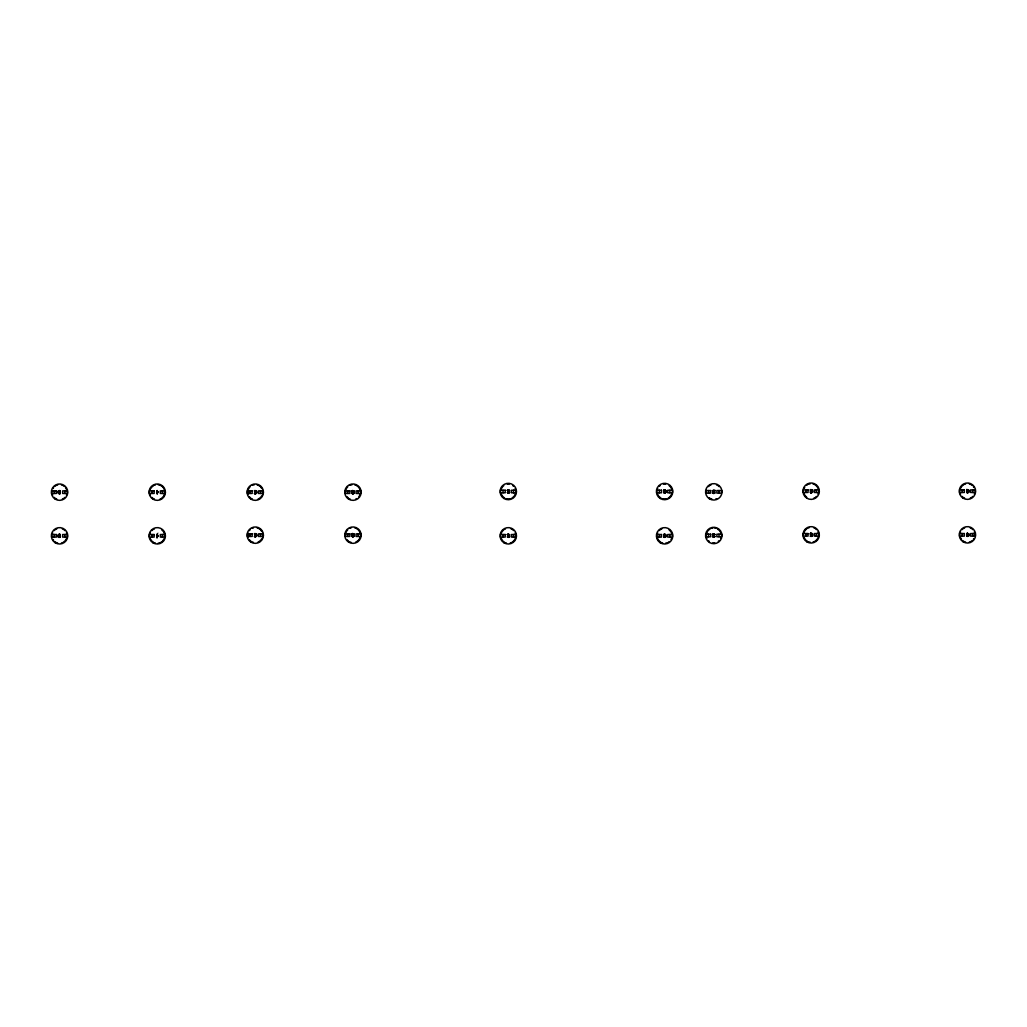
<?xml version="1.0" encoding="UTF-8"?>
<svg xmlns="http://www.w3.org/2000/svg" width="1027" height="1027" viewBox="0 0 1027 1027"><rect width="100%" height="100%" fill="white"/><g stroke="black" fill="none" stroke-linecap="round" stroke-linejoin="round"><path stroke-width="0.75" stroke-dasharray="5 3.75" d="M57.692 492.665L60.49 491.92L57.769 492.909L59.296 494.077L59.797 490.264L57.769 491.432L60.452 492.536L57.692 491.663M57.692 535.311L60.49 536.055C52.685 532.14 64.778 536.043 59.296 537.712C62.583 525.927 54.213 543.784 60.452 535.439L57.692 536.312M156.99 494.077C156.926 482.369 157.259 502.46 157.49 490.264M156.99 537.712C160.353 521.151 155.385 548.79 157.49 533.899M255.017 494.077C252.437 488.505 257.135 489.211 255.518 494.077C251.833 494.372 258.393 490.559 255.518 490.264M255.017 537.07C252.437 531.498 257.135 532.204 255.518 537.07C251.833 537.365 258.393 533.552 255.518 533.244M352.71 494.077C350.13 488.505 354.828 489.211 353.211 494.077C349.527 494.372 356.087 490.559 353.211 490.264M352.71 537.07C350.13 531.498 354.828 532.204 353.211 537.07C349.527 537.365 356.087 533.552 353.211 533.244M506.927 490.149L509.649 492.87L508.031 493.422L508.545 489.609L509.649 490.149L506.927 492.87M506.927 534.451L509.649 537.172L508.031 537.712L508.545 533.899L509.649 534.451L506.927 537.172M663.763 491.034L666.266 492.472L664.353 493.422L664.854 489.609L666.266 490.547L663.763 491.997M663.763 535.324L666.266 536.774L664.353 537.712L664.854 533.899L666.266 534.849L663.763 536.299M713.521 493.756C719.131 484.924 709.156 494.269 714.022 493.756C717.321 493.307 709.914 489.802 714.022 489.93M713.521 537.391L714.022 533.578L713.033 533.706L712.404 534.13L715.126 536.851L712.404 536.851L715.126 534.13L714.022 533.578M810.894 493.101C808.313 487.53 813.012 488.236 811.394 493.101C807.71 493.409 814.27 489.584 811.394 489.288M810.894 536.736C808.313 531.177 813.012 531.883 811.394 536.736C807.71 537.044 814.27 533.231 811.394 532.923M967.203 493.101C964.828 484.051 970.245 492.896 967.203 493.101C965.252 488.993 972.595 489.237 966.548 491.561L969.308 490.688M967.203 536.736C967.126 525.041 967.473 545.132 967.704 532.923M59.052 494.026L59.797 490.264M59.296 537.712L60.054 533.95M156.746 494.026L157.747 490.303M156.746 537.673L157.747 533.95M254.76 494.026L255.762 490.303M254.76 537.018L255.762 533.295M352.454 494.026L353.455 490.303M352.454 537.018L353.455 533.295M508.031 493.422L508.789 489.661M508.031 537.712L508.789 533.95M664.353 493.422L665.098 489.661M664.353 537.712L665.098 533.95M713.277 493.705L714.266 489.982M713.277 537.339L714.266 533.629M810.65 493.05L811.638 489.327M810.65 536.697L811.638 532.974M966.946 493.05L967.704 489.288M966.946 536.697L967.947 532.974M58.809 493.948L60.054 490.303M254.529 493.948L256.005 490.392M254.529 536.928L256.005 533.372M352.222 493.948L353.699 490.392M352.222 536.928L353.699 533.372M509.456 489.995L507.325 493.178L509.02 489.738M509.456 534.284L507.325 537.48L509.02 534.027M665.56 489.853L663.866 493.294L665.342 489.738M665.56 534.143L663.866 537.583L665.342 534.027M713.033 493.628L714.51 490.072M713.033 537.262L714.51 533.706M810.406 492.973L811.882 489.417M810.406 536.607L811.882 533.052M968.191 492.973L969.231 491.933L966.548 490.816L969.308 491.689M968.191 536.607L969.231 535.568L966.548 534.464L969.308 535.337M58.59 493.833L60.516 490.495M58.59 537.48L60.516 534.143M156.759 493.011L157.734 491.33M156.759 536.646L157.734 534.964M254.298 493.833L256.224 490.495M254.298 536.826L256.224 533.488M351.991 493.833L353.917 490.495M351.991 536.826L353.917 533.488M507.325 493.178L509.251 489.853M507.325 537.48L509.251 534.143M712.815 493.512L714.728 490.174M712.815 537.147L714.728 533.822M810.175 492.857L812.1 489.52M810.175 536.505L812.1 533.167M966.484 492.857L968.41 489.52M966.484 536.505C967.216 531.819 971.606 533.783 966.548 535.208L969.308 534.335M58.372 493.692L60.144 491.394M58.372 537.339L60.144 535.041M156.656 492.934L157.837 491.394M156.656 536.582L157.837 535.041M663.429 493.037L665.778 489.995M663.429 537.339L665.778 534.284M712.597 493.371L714.946 490.315M712.597 537.005L714.946 533.963M966.856 491.959L968.628 489.661M966.856 535.606L968.628 533.308M256.442 493.692L254.491 491.574M256.442 536.685L254.491 534.566M812.318 492.716L810.367 490.598M812.318 536.364L810.367 534.245M58.192 493.525L60.234 491.484M58.192 537.172L60.234 535.118M156.553 492.857L157.927 491.484M156.553 536.492L157.927 535.118M253.9 493.525L256.789 490.996L254.491 492.755M253.9 536.518L256.789 533.989L254.491 535.747M351.593 493.525L354.135 490.636M351.593 536.518L354.135 533.629M665.958 490.149L663.917 492.203L666.125 490.341M665.958 534.451L663.917 536.492L666.125 534.631M809.777 492.549L812.318 489.661M809.777 536.197L812.665 533.668L810.367 535.426M966.766 491.882L968.808 489.828M966.766 535.516L968.808 533.475M354.135 493.692L351.593 490.803M354.135 536.685L351.593 533.796M58.026 493.332L60.323 491.574M58.026 536.98L60.323 535.221M156.476 492.755L158.017 491.574M156.476 536.402L158.017 535.221M351.427 493.332L354.482 490.996M351.427 536.325L354.482 533.989M506.76 492.69L509.816 490.341M506.76 536.98L509.816 534.631M712.25 493.011L715.293 490.675M712.25 536.659L715.293 534.31M810.367 491.779L812.498 489.828M966.677 491.779L968.974 490.02M966.677 535.426L968.974 533.668M508.545 489.609L507.12 489.995L509.456 493.037M508.545 533.899L507.12 534.284L509.456 537.339M57.884 493.127L60.388 491.676M57.884 536.774L60.388 535.324M156.399 492.652L158.081 491.676M156.399 536.299L158.081 535.324M254.426 492.652L256.93 491.201M254.426 535.645L256.93 534.194M352.12 492.652L354.623 491.201M352.12 535.645L354.623 534.194M507.441 491.997L509.957 490.547M507.441 536.299L509.957 534.849M712.109 492.806L715.434 490.88M712.109 536.453L715.434 534.528M810.303 491.676L812.806 490.226M810.303 535.324L812.806 533.873M966.612 491.676L969.116 490.226M966.612 535.324L969.116 533.873M664.854 489.609L663.635 489.853L665.56 493.178M664.854 533.899L663.635 534.143L665.56 537.48M158.145 491.792L156.348 492.536L158.184 491.92M257.045 491.432L254.362 492.536L257.122 491.663M158.145 535.439L156.348 536.184L158.184 535.555M354.739 491.432L352.056 492.536L353.891 491.92M257.045 534.425L254.362 535.529L257.122 534.656M354.739 534.425L352.056 535.529L353.891 534.9M510.06 490.778L507.389 491.882L509.225 491.265M510.06 535.067L507.389 536.184L509.225 535.555M666.382 490.778L663.699 491.882L666.459 491.022M666.382 535.067L663.699 536.184L666.459 535.311M812.922 490.457L810.239 491.561L812.999 490.688M812.922 534.091L810.239 535.208L812.999 534.335M59.296 494.077L60.285 493.948L58.809 490.392M58.809 534.027L59.797 533.899M57.64 492.421L60.516 492.036M156.284 492.292L158.209 492.036M254.298 492.292L257.174 491.92M351.991 492.292L353.917 492.036M57.64 536.055L60.516 535.683M156.284 535.94L158.209 535.683M507.325 491.638L509.251 491.394M254.298 535.285L257.174 534.9M663.635 491.638L666.51 491.265M351.991 535.285L353.917 535.028M712.815 491.972L714.728 491.715M810.175 491.317L813.05 490.945M507.325 535.94L509.251 535.683M966.484 491.317L969.36 490.945M663.635 535.94L666.51 535.555M712.815 535.606L714.728 535.362M810.175 534.964L813.05 534.579M966.484 534.964L969.36 534.579M810.175 491.188L813.063 491.188M966.484 491.188L969.372 491.188M507.312 491.509L509.264 491.509M663.635 491.509L666.523 491.509M712.802 491.843L714.741 491.843M57.628 492.164L60.516 492.164M156.271 492.164L158.209 492.164M254.298 492.164L257.186 492.164M351.991 492.164L353.93 492.164M810.175 534.836L813.063 534.836M966.484 534.836L969.372 534.836M254.298 535.157L257.186 535.157M351.991 535.157L353.93 535.157M712.802 535.491L714.741 535.491M57.628 535.812L60.516 535.812M156.271 535.812L158.209 535.812M507.312 535.812L509.264 535.812M663.635 535.812L666.523 535.812M966.484 491.06L969.36 491.445M810.175 491.06L813.05 491.445M712.815 491.715L714.728 491.972M663.635 491.394L666.51 491.766M966.484 534.708L969.36 535.08M507.325 491.394L509.251 491.638M810.175 534.708L813.05 535.08M712.815 535.362L714.728 535.606M351.991 492.036L353.917 492.292M663.635 535.683L666.51 536.055M254.298 492.036L257.174 492.421M507.325 535.683L509.251 535.94M156.284 492.036L158.209 492.292M57.64 491.92L60.516 492.292M351.991 535.028L353.917 535.285M254.298 535.028L257.174 535.414M156.284 535.683L158.209 535.94M57.64 535.555L60.516 535.94M812.999 491.689L810.2 490.945L812.922 491.933M666.459 492.01L663.66 491.265L666.382 492.254M812.999 535.337L810.2 534.579L812.922 535.568M509.225 491.766L507.351 491.265L510.06 492.254M666.459 536.312L663.66 535.555L666.382 536.543M353.891 492.421L352.017 491.92L354.739 492.909M509.225 536.055L507.351 535.555L510.06 536.543M257.122 492.665L254.324 491.92L257.045 492.909M353.891 535.414L352.017 534.9L354.739 535.889M158.184 492.421L156.309 491.92L158.145 492.536M257.122 535.658L254.324 534.9L257.045 535.889M158.184 536.055L156.309 535.555L158.145 536.184M966.612 490.701L969.116 492.151M966.612 534.348L969.116 535.799M810.303 490.701L812.806 492.151M810.303 534.348L812.806 535.799M712.109 490.88L715.434 492.806M712.109 534.528L715.434 536.453M507.441 491.034L509.957 492.472M507.441 535.324L509.957 536.774M352.12 491.676L354.623 493.127M352.12 534.669L354.623 536.12M254.426 491.676L256.93 493.127M254.426 534.669L256.93 536.12M156.399 491.676L158.081 492.652M156.399 535.324L158.081 536.299M57.884 491.201L60.388 492.652M57.884 534.849L60.388 536.299M966.677 490.598L968.974 492.369M966.677 534.245L968.974 536.004M712.25 490.675L715.293 493.011M666.125 492.69L663.827 490.919L665.958 492.87M712.25 534.31L715.293 536.659M666.125 536.98L663.827 535.221L665.958 537.172M506.76 490.341L509.816 492.69M506.76 534.631L509.816 536.98M351.427 490.996L354.482 493.332M351.427 533.989L354.482 536.325M156.476 491.574L158.017 492.755M156.476 535.221L158.017 536.402M58.026 490.996L60.323 492.755M58.026 534.631L60.323 536.402M966.766 490.508L968.808 492.549M966.766 534.143L968.808 536.197M809.777 489.828L812.498 492.549M809.777 533.475L812.498 536.197M253.9 490.803L256.622 493.525M253.9 533.796L256.622 536.518M156.553 491.484L157.927 492.857M156.553 535.118L157.927 536.492M58.192 490.803L60.234 492.857M58.192 534.451L60.234 536.492M966.856 490.418L968.628 492.716M966.856 534.066L968.628 536.364M712.597 490.315L714.946 493.371M712.597 533.963L714.946 537.005M663.429 489.995L665.778 493.037M663.429 534.284L665.778 537.339M156.656 491.394L157.837 492.934M156.656 535.041L157.837 536.582M58.372 490.636L60.144 492.934M58.372 534.284L60.144 536.582M966.484 489.52L968.41 492.857M966.484 533.167L968.41 536.505M810.175 489.52L812.1 492.857M810.175 533.167L812.1 536.505M712.815 490.174L714.728 493.512M712.815 533.822L714.728 537.147M507.325 489.853L509.251 493.178M507.325 534.143L509.251 537.48M351.991 490.495L353.917 493.833M351.991 533.488L353.917 536.826M254.298 490.495L256.224 493.833M254.298 533.488L256.224 536.826M156.759 491.33L157.734 493.011M156.759 534.964L157.734 536.646M58.59 490.495L60.516 493.833M58.59 534.143L60.516 537.48M810.406 489.417L811.882 492.973M810.406 533.052L811.882 536.607M713.033 490.072L714.51 493.628M713.033 533.706L714.51 537.262M663.866 489.738L665.342 493.294M663.866 534.027L665.342 537.583M507.556 489.738L509.02 493.294M507.556 534.027L509.02 537.583M352.222 490.392L353.699 493.948M352.222 533.372L353.699 536.928M254.529 490.392L256.005 493.948M254.529 533.372L256.005 536.928M966.946 489.327L967.947 493.05M966.946 532.974L967.947 536.697M810.65 489.327L811.638 493.05M810.65 532.974L811.638 536.697M713.277 489.982L714.266 493.705M713.277 533.629L714.266 537.339M664.11 489.661L665.098 493.371M664.11 533.95L665.098 537.673M507.787 489.661L508.789 493.371M507.787 533.95L508.789 537.673M352.454 490.303L353.455 494.026M352.454 533.295L353.455 537.018M254.76 490.303L255.762 494.026M254.76 533.295L255.762 537.018M156.746 490.303L157.747 494.026M156.746 533.95L157.747 537.673M59.052 490.303L60.054 494.026M59.052 533.95L60.054 537.673M967.203 489.288L967.704 493.101M967.203 532.923L967.704 536.736M810.894 489.288L811.394 493.101M810.894 532.923L811.394 536.736M713.521 489.93L714.022 493.756M713.521 533.578L714.022 537.391M664.353 489.609L664.854 493.422M664.353 533.899L664.854 537.712M508.031 489.609L508.545 493.422M508.031 533.899L508.545 537.712M352.71 490.264L353.211 494.077M352.71 533.244L353.211 537.07M255.017 490.264L255.518 494.077M255.017 533.244L255.518 537.07M156.99 490.264L157.49 494.077M156.99 533.899L157.49 537.712M59.296 490.264L59.797 494.077M59.296 533.899L59.797 537.712M967.447 489.263L967.447 493.114M967.447 532.91L967.447 536.762M811.137 489.263L811.137 493.114M811.137 532.91L811.137 536.762M713.765 489.918L713.765 493.769M713.765 533.565L713.765 537.403M664.597 489.597L664.597 493.435M664.597 533.886L664.597 537.737M508.288 489.597L508.288 493.435M508.288 533.886L508.288 537.737M352.954 490.238L352.954 494.09M352.954 533.231L352.954 537.082M255.261 490.238L255.261 494.09M255.261 533.231L255.261 537.082M157.247 490.238L157.247 494.09M157.247 533.886L157.247 537.737M59.553 490.238L59.553 494.09M59.553 533.886L59.553 537.737M714.664 491.471L712.879 492.215L714.715 491.586M714.664 535.118L712.879 535.85L714.715 535.234M714.715 492.1L712.828 491.586L714.664 492.215M714.715 535.735L712.828 535.234L714.664 535.85"/><path stroke-width="1.5" d="M972.685 489.905L972.685 492.472M972.685 533.552L972.685 536.12M962.222 489.905L962.222 492.472M962.222 533.552L962.222 536.12M816.375 489.905L816.375 492.472M816.375 533.552L816.375 536.12M805.913 489.905L805.913 492.472M805.913 533.552L805.913 536.12M719.003 490.559L719.003 493.127M719.003 534.207L719.003 536.762M708.54 490.559L708.54 493.127M708.54 534.207L708.54 536.762M669.835 490.238L669.835 492.793M669.835 534.528L669.835 537.095M659.373 490.238L659.373 492.793M659.373 534.528L659.373 537.095M513.513 490.238L513.513 492.793M513.513 534.528L513.513 537.095M503.05 490.238L503.05 492.793M503.05 534.528L503.05 537.095M358.192 490.88L358.192 493.448M358.192 533.873L358.192 536.441M347.729 490.88L347.729 493.448M347.729 533.873L347.729 536.441M260.499 490.88L260.499 493.448M260.499 533.873L260.499 536.441M250.036 490.88L250.036 493.448M250.036 533.873L250.036 536.441M162.471 490.88L162.471 493.448M162.471 534.528L162.471 537.095M152.009 490.88L152.009 493.448M152.009 534.528L152.009 537.095M64.778 490.88L64.778 493.448M64.778 534.528L64.778 537.095M54.315 490.88L54.315 493.448M54.315 534.528L54.315 537.095M973.891 538.546A7.433 7.433 0 0 1 973.352 539.355M971.978 540.728A7.433 7.433 0 0 1 971.17 541.268M970.297 541.704A7.433 7.433 0 0 1 969.372 542.012M965.521 542.012A7.433 7.433 0 0 1 964.61 541.704M963.737 541.268A7.433 7.433 0 0 1 962.928 540.728M961.554 539.355A7.433 7.433 0 0 1 961.015 538.546M960.579 537.673A7.433 7.433 0 0 1 960.271 536.762M960.271 532.91A7.433 7.433 0 0 1 960.579 531.986M962.196 529.573A7.433 7.433 0 0 1 962.928 528.931M963.737 528.391A7.433 7.433 0 0 1 964.61 527.968M970.297 527.968A7.433 7.433 0 0 1 971.17 528.391M971.978 528.931A7.433 7.433 0 0 1 972.71 529.573M974.315 531.986A7.433 7.433 0 0 1 974.636 532.91M360.143 537.082A7.433 7.433 0 0 1 359.822 538.007M359.399 538.88A7.433 7.433 0 0 1 358.859 539.688M358.218 540.42A7.433 7.433 0 0 1 355.804 542.025M351.029 542.333A7.433 7.433 0 0 1 349.244 541.601M348.435 541.062A7.433 7.433 0 0 1 347.062 539.688M345.585 536.133A7.433 7.433 0 0 1 345.585 534.181M346.086 532.307A7.433 7.433 0 0 1 346.523 531.434M347.062 530.625A7.433 7.433 0 0 1 347.704 529.893M350.117 528.289A7.433 7.433 0 0 1 351.029 527.968M354.88 527.968A7.433 7.433 0 0 1 355.804 528.289M356.677 528.712A7.433 7.433 0 0 1 357.486 529.252M358.218 529.893A7.433 7.433 0 0 1 359.399 531.434M359.822 532.307A7.433 7.433 0 0 1 360.336 534.181M66.729 494.09A7.433 7.433 0 0 1 66.421 495.014M64.804 497.427A7.433 7.433 0 0 1 64.072 498.069M63.263 498.608A7.433 7.433 0 0 1 62.39 499.032M56.703 499.032A7.433 7.433 0 0 1 55.83 498.608M55.022 498.069A7.433 7.433 0 0 1 54.29 497.427M52.685 495.014A7.433 7.433 0 0 1 52.364 494.09M53.109 488.454A7.433 7.433 0 0 1 53.648 487.645M55.022 486.272A7.433 7.433 0 0 1 55.83 485.732M56.703 485.296A7.433 7.433 0 0 1 57.628 484.988M61.479 484.988A7.433 7.433 0 0 1 62.39 485.296M63.263 485.732A7.433 7.433 0 0 1 64.072 486.272M65.446 487.645A7.433 7.433 0 0 1 65.985 488.454M66.421 489.327A7.433 7.433 0 0 1 66.729 490.238M716.615 498.711A7.433 7.433 0 0 1 715.691 499.032M711.852 499.032A7.433 7.433 0 0 1 710.928 498.711M710.055 498.288A7.433 7.433 0 0 1 709.246 497.748M708.514 486.58A7.433 7.433 0 0 1 709.246 485.938M710.055 485.399A7.433 7.433 0 0 1 710.928 484.975M716.615 484.975A7.433 7.433 0 0 1 717.488 485.399M718.297 485.938A7.433 7.433 0 0 1 719.028 486.58M262.694 492.164A7.433 7.433 0 0 1 262.45 494.09M261.705 495.887A7.433 7.433 0 0 1 261.166 496.696M260.524 497.427A7.433 7.433 0 0 1 258.111 499.032M252.424 499.032A7.433 7.433 0 0 1 251.551 498.608M250.742 498.069A7.433 7.433 0 0 1 249.368 496.696M248.085 494.09A7.433 7.433 0 0 1 248.085 490.238M248.393 489.327A7.433 7.433 0 0 1 248.829 488.454M249.368 487.645A7.433 7.433 0 0 1 250.01 486.914M252.424 485.296A7.433 7.433 0 0 1 254.298 484.795M257.186 484.988A7.433 7.433 0 0 1 258.111 485.296M258.984 485.732A7.433 7.433 0 0 1 259.792 486.272M260.524 486.914A7.433 7.433 0 0 1 261.705 488.454M262.45 490.238A7.433 7.433 0 0 1 262.642 491.201M720.954 537.403A7.433 7.433 0 0 1 720.646 538.328M719.028 540.741A7.433 7.433 0 0 1 718.297 541.383M714.741 542.859A7.433 7.433 0 0 1 712.802 542.859M709.246 541.383A7.433 7.433 0 0 1 708.514 540.741M706.897 538.328A7.433 7.433 0 0 1 706.589 537.403M706.589 533.565A7.433 7.433 0 0 1 706.897 532.641M707.333 531.768A7.433 7.433 0 0 1 707.873 530.959M708.514 530.227A7.433 7.433 0 0 1 710.055 529.046M711.852 528.302A7.433 7.433 0 0 1 712.802 528.109M714.741 528.109A7.433 7.433 0 0 1 715.691 528.302M717.488 529.046A7.433 7.433 0 0 1 719.028 530.227M719.67 530.959A7.433 7.433 0 0 1 720.209 531.768M720.646 532.641A7.433 7.433 0 0 1 720.954 533.565M164.115 538.649A7.433 7.433 0 0 1 162.497 541.062M161.765 541.704A7.433 7.433 0 0 1 160.957 542.243M160.084 542.68A7.433 7.433 0 0 1 158.209 543.18M155.321 542.988A7.433 7.433 0 0 1 154.397 542.68M153.524 542.243A7.433 7.433 0 0 1 151.983 541.062M151.341 540.33A7.433 7.433 0 0 1 150.802 539.522M150.378 538.649A7.433 7.433 0 0 1 150.058 537.737M150.058 533.886A7.433 7.433 0 0 1 150.378 532.962M151.983 530.548A7.433 7.433 0 0 1 152.715 529.906M153.524 529.367A7.433 7.433 0 0 1 154.397 528.944M161.765 529.906A7.433 7.433 0 0 1 163.139 531.28M163.678 532.089A7.433 7.433 0 0 1 164.423 533.886M515.464 493.435A7.433 7.433 0 0 1 515.156 494.359M514.732 495.232A7.433 7.433 0 0 1 514.18 496.041M513.551 496.773A7.433 7.433 0 0 1 512.011 497.954M510.214 498.698A7.433 7.433 0 0 1 509.264 498.891M508.288 498.955A7.433 7.433 0 0 1 506.362 498.698M504.565 497.954A7.433 7.433 0 0 1 501.42 494.359M501.099 489.597A7.433 7.433 0 0 1 501.844 487.799M502.383 486.991A7.433 7.433 0 0 1 503.756 485.617M507.312 484.141A7.433 7.433 0 0 1 509.264 484.141M512.82 485.617A7.433 7.433 0 0 1 513.551 486.259M515.156 488.672A7.433 7.433 0 0 1 515.464 489.597M974.636 493.114A7.433 7.433 0 0 1 974.315 494.038M972.71 496.452A7.433 7.433 0 0 1 971.978 497.094M971.17 497.633A7.433 7.433 0 0 1 970.297 498.056M964.61 498.056A7.433 7.433 0 0 1 963.737 497.633M962.928 497.094A7.433 7.433 0 0 1 962.196 496.452M960.579 494.038A7.433 7.433 0 0 1 960.271 493.114M960.271 489.263A7.433 7.433 0 0 1 960.579 488.351M961.015 487.478A7.433 7.433 0 0 1 961.554 486.67M962.196 485.938A7.433 7.433 0 0 1 963.737 484.757M964.61 484.32A7.433 7.433 0 0 1 965.521 484.012M969.372 484.012A7.433 7.433 0 0 1 970.297 484.32M971.17 484.757A7.433 7.433 0 0 1 971.978 485.296M973.352 486.67A7.433 7.433 0 0 1 973.891 487.478M671.465 494.359A7.433 7.433 0 0 1 669.861 496.773M669.129 497.415A7.433 7.433 0 0 1 668.32 497.954M666.523 498.698A7.433 7.433 0 0 1 664.597 498.955M663.635 498.891A7.433 7.433 0 0 1 662.672 498.698M660.887 497.954A7.433 7.433 0 0 1 659.347 496.773M658.705 496.041A7.433 7.433 0 0 1 658.166 495.232M657.729 494.359A7.433 7.433 0 0 1 657.421 493.435M657.421 489.597A7.433 7.433 0 0 1 657.729 488.672M659.347 486.259A7.433 7.433 0 0 1 660.079 485.617M663.635 484.141A7.433 7.433 0 0 1 665.573 484.141M669.129 485.617A7.433 7.433 0 0 1 670.503 486.991M671.042 487.799A7.433 7.433 0 0 1 671.786 489.597M818.519 492.164A7.433 7.433 0 0 1 818.005 494.038M816.401 496.452A7.433 7.433 0 0 1 815.669 497.094M814.86 497.633A7.433 7.433 0 0 1 813.987 498.056M806.619 497.094A7.433 7.433 0 0 1 805.245 495.72M804.706 494.911A7.433 7.433 0 0 1 803.961 493.114M804.269 488.351A7.433 7.433 0 0 1 804.706 487.478M806.619 485.296A7.433 7.433 0 0 1 807.427 484.757M808.3 484.32A7.433 7.433 0 0 1 810.175 483.82M813.063 484.012A7.433 7.433 0 0 1 813.987 484.32M814.86 484.757A7.433 7.433 0 0 1 816.401 485.938M817.043 486.67A7.433 7.433 0 0 1 817.582 487.478M818.005 488.351A7.433 7.433 0 0 1 818.326 489.263M818.326 536.762A7.433 7.433 0 0 1 818.005 537.673M817.582 538.546A7.433 7.433 0 0 1 814.86 541.268M813.987 541.704A7.433 7.433 0 0 1 813.063 542.012M810.175 542.205A7.433 7.433 0 0 1 808.3 541.704M807.427 541.268A7.433 7.433 0 0 1 806.619 540.728M805.887 540.086A7.433 7.433 0 0 1 805.245 539.355M804.706 538.546A7.433 7.433 0 0 1 804.269 537.673M803.961 532.91A7.433 7.433 0 0 1 804.706 531.113M805.245 530.304A7.433 7.433 0 0 1 806.619 528.931M807.427 528.391A7.433 7.433 0 0 1 809.212 527.647M813.987 527.968A7.433 7.433 0 0 1 814.86 528.391M815.669 528.931A7.433 7.433 0 0 1 816.401 529.573M818.005 531.986A7.433 7.433 0 0 1 818.519 533.86M66.729 537.737A7.433 7.433 0 0 1 66.421 538.649M65.985 539.522A7.433 7.433 0 0 1 65.446 540.33M64.804 541.062A7.433 7.433 0 0 1 63.263 542.243M62.39 542.68A7.433 7.433 0 0 1 61.479 542.988M57.628 542.988A7.433 7.433 0 0 1 56.703 542.68M55.83 542.243A7.433 7.433 0 0 1 55.022 541.704M53.648 540.33A7.433 7.433 0 0 1 53.109 539.522M52.364 533.886A7.433 7.433 0 0 1 52.685 532.962M54.29 530.548A7.433 7.433 0 0 1 55.022 529.906M55.83 529.367A7.433 7.433 0 0 1 56.703 528.944M62.39 528.944A7.433 7.433 0 0 1 63.263 529.367M64.072 529.906A7.433 7.433 0 0 1 64.804 530.548M66.421 532.962A7.433 7.433 0 0 1 66.729 533.886M262.694 535.157A7.433 7.433 0 0 1 262.45 537.082M261.705 538.88A7.433 7.433 0 0 1 258.111 542.025M253.335 542.333A7.433 7.433 0 0 1 251.551 541.601M250.742 541.062A7.433 7.433 0 0 1 249.368 539.688M248.085 537.082A7.433 7.433 0 0 1 248.085 533.231M249.368 530.625A7.433 7.433 0 0 1 250.01 529.893M252.424 528.289A7.433 7.433 0 0 1 253.335 527.968M257.186 527.968A7.433 7.433 0 0 1 258.111 528.289M258.984 528.712A7.433 7.433 0 0 1 259.792 529.252M260.524 529.893A7.433 7.433 0 0 1 261.705 531.434M262.45 533.231A7.433 7.433 0 0 1 262.642 534.181M671.465 538.649A7.433 7.433 0 0 1 671.042 539.522M669.129 541.704A7.433 7.433 0 0 1 668.32 542.243M667.447 542.68A7.433 7.433 0 0 1 665.573 543.18M662.672 542.988A7.433 7.433 0 0 1 661.76 542.68M660.887 542.243A7.433 7.433 0 0 1 659.347 541.062M658.705 540.33A7.433 7.433 0 0 1 658.166 539.522M657.729 538.649A7.433 7.433 0 0 1 657.421 537.737M657.421 533.886A7.433 7.433 0 0 1 657.729 532.962M659.347 530.548A7.433 7.433 0 0 1 660.079 529.906M660.887 529.367A7.433 7.433 0 0 1 661.76 528.944M669.129 529.906A7.433 7.433 0 0 1 670.503 531.28M671.042 532.089A7.433 7.433 0 0 1 671.786 533.886M360.336 493.14A7.433 7.433 0 0 1 359.822 495.014M359.399 495.887A7.433 7.433 0 0 1 358.859 496.696M356.677 498.608A7.433 7.433 0 0 1 355.804 499.032M350.117 499.032A7.433 7.433 0 0 1 349.244 498.608M348.435 498.069A7.433 7.433 0 0 1 347.062 496.696M345.585 493.14A7.433 7.433 0 0 1 345.585 491.201M346.086 489.327A7.433 7.433 0 0 1 346.523 488.454M347.062 487.645A7.433 7.433 0 0 1 347.704 486.914M350.117 485.296A7.433 7.433 0 0 1 351.991 484.795M354.88 484.988A7.433 7.433 0 0 1 355.804 485.296M356.677 485.732A7.433 7.433 0 0 1 357.486 486.272M358.218 486.914A7.433 7.433 0 0 1 359.399 488.454M359.822 489.327A7.433 7.433 0 0 1 360.336 491.201M515.464 537.737A7.433 7.433 0 0 1 515.156 538.649M514.732 539.522A7.433 7.433 0 0 1 514.18 540.33M513.551 541.062A7.433 7.433 0 0 1 512.011 542.243M511.138 542.68A7.433 7.433 0 0 1 510.214 542.988M506.362 542.988A7.433 7.433 0 0 1 505.438 542.68M504.565 542.243A7.433 7.433 0 0 1 503.756 541.704M503.025 541.062A7.433 7.433 0 0 1 501.42 538.649M501.099 533.886A7.433 7.433 0 0 1 501.844 532.089M502.383 531.28A7.433 7.433 0 0 1 503.756 529.906M504.565 529.367A7.433 7.433 0 0 1 505.438 528.944M511.138 528.944A7.433 7.433 0 0 1 512.011 529.367M512.82 529.906A7.433 7.433 0 0 1 513.551 530.548M515.156 532.962A7.433 7.433 0 0 1 515.464 533.886M164.423 494.09A7.433 7.433 0 0 1 163.678 495.887M163.139 496.696A7.433 7.433 0 0 1 161.765 498.069M160.957 498.608A7.433 7.433 0 0 1 160.084 499.032M154.397 499.032A7.433 7.433 0 0 1 153.524 498.608M152.715 498.069A7.433 7.433 0 0 1 151.983 497.427M150.378 495.014A7.433 7.433 0 0 1 150.058 494.09M150.058 490.238A7.433 7.433 0 0 1 150.378 489.327M150.802 488.454A7.433 7.433 0 0 1 153.524 485.732M154.397 485.296A7.433 7.433 0 0 1 155.321 484.988M158.209 484.795A7.433 7.433 0 0 1 160.084 485.296M160.957 485.732A7.433 7.433 0 0 1 161.765 486.272M162.497 486.914A7.433 7.433 0 0 1 163.139 487.645M163.678 488.454A7.433 7.433 0 0 1 164.115 489.327M808.044 489.905L803.345 489.905L803.345 492.472L808.044 492.472L808.044 489.905M818.943 489.905L814.244 489.905L814.244 492.472L818.943 492.472L818.943 489.905M964.353 489.905L959.654 489.905L959.654 492.472L964.353 492.472L964.353 489.905M975.239 489.905L970.554 489.905L970.554 492.472L975.239 492.472L975.239 489.905M505.194 490.238L500.496 490.238L500.496 492.793L505.194 492.793L505.194 490.238M516.08 490.238L511.382 490.238L511.382 492.793L516.08 492.793L516.08 490.238M661.504 490.238L656.805 490.238L656.805 492.793L661.504 492.793L661.504 490.238M672.403 490.238L667.704 490.238L667.704 492.793L672.403 492.793L672.403 490.238M710.671 490.559L705.973 490.559L705.973 493.127L710.671 493.127L710.671 490.559M721.57 490.559L716.872 490.559L716.872 493.127L721.57 493.127L721.57 490.559M56.446 490.88L51.761 490.88L51.761 493.448L56.446 493.448L56.446 490.88M67.346 490.88L62.647 490.88L62.647 493.448L67.346 493.448L67.346 490.88M154.14 490.88L149.441 490.88L149.441 493.448L154.14 493.448L154.14 490.88M165.039 490.88L160.34 490.88L160.34 493.448L165.039 493.448L165.039 490.88M252.167 490.88L247.468 490.88L247.468 493.448L252.167 493.448L252.167 490.88M263.053 490.88L258.368 490.88L258.368 493.448L263.053 493.448L263.053 490.88M349.86 490.88L345.162 490.88L345.162 493.448L349.86 493.448L349.86 490.88M360.747 490.88L356.061 490.88L356.061 493.448L360.747 493.448L360.747 490.88M808.044 533.552L803.345 533.552L803.345 536.12L808.044 536.12L808.044 533.552M818.943 533.552L814.244 533.552L814.244 536.12L818.943 536.12L818.943 533.552M964.353 533.552L959.654 533.552L959.654 536.12L964.353 536.12L964.353 533.552M975.239 533.552L970.554 533.552L970.554 536.12L975.239 536.12L975.239 533.552M252.167 533.873L247.468 533.873L247.468 536.441L252.167 536.441L252.167 533.873M263.053 533.873L258.368 533.873L258.368 536.441L263.053 536.441L263.053 533.873M349.86 533.873L345.162 533.873L345.162 536.441L349.86 536.441L349.86 533.873M360.747 533.873L356.061 533.873L356.061 536.441L360.747 536.441L360.747 533.873M710.671 534.207L705.973 534.207L705.973 536.762L710.671 536.762L710.671 534.207M721.57 534.207L716.872 534.207L716.872 536.762L721.57 536.762L721.57 534.207M56.446 534.528L51.761 534.528L51.761 537.095L56.446 537.095L56.446 534.528M67.346 534.528L62.647 534.528L62.647 537.095L67.346 537.095L67.346 534.528M154.14 534.528L149.441 534.528L149.441 537.095L154.14 537.095L154.14 534.528M165.039 534.528L160.34 534.528L160.34 537.095L165.039 537.095L165.039 534.528M505.194 534.528L500.496 534.528L500.496 537.095L505.194 537.095L505.194 534.528M516.08 534.528L511.382 534.528L511.382 537.095L516.08 537.095L516.08 534.528M661.504 534.528L656.805 534.528L656.805 537.095L661.504 537.095L661.504 534.528M672.403 534.528L667.704 534.528L667.704 537.095L672.403 537.095L672.403 534.528M963.082 541.781A8.203 8.203 0 0 0 975.65 535.144A8.203 8.203 0 0 0 963.621 527.583A8.203 8.203 0 0 0 963.082 541.781M348.589 542.102A8.203 8.203 0 0 0 361.157 535.465A8.203 8.203 0 0 0 349.129 527.904A8.203 8.203 0 0 0 348.589 542.102M55.188 499.109A8.203 8.203 0 0 0 67.743 492.472A8.203 8.203 0 0 0 55.715 484.911A8.203 8.203 0 0 0 55.188 499.109M709.4 498.788A8.203 8.203 0 0 0 721.968 492.151A8.203 8.203 0 0 0 709.939 484.59A8.203 8.203 0 0 0 709.4 498.788M250.896 499.109A8.203 8.203 0 0 0 263.464 492.472A8.203 8.203 0 0 0 251.435 484.911A8.203 8.203 0 0 0 250.896 499.109M709.4 542.436A8.203 8.203 0 0 0 721.968 535.799A8.203 8.203 0 0 0 709.939 528.225A8.203 8.203 0 0 0 709.4 542.436M152.882 542.757A8.203 8.203 0 0 0 165.437 536.12A8.203 8.203 0 0 0 153.408 528.558A8.203 8.203 0 0 0 152.882 542.757M503.923 498.467A8.203 8.203 0 0 0 516.491 491.817A8.203 8.203 0 0 0 504.45 484.256A8.203 8.203 0 0 0 503.923 498.467M963.082 498.134A8.203 8.203 0 0 0 975.65 491.497A8.203 8.203 0 0 0 963.621 483.935A8.203 8.203 0 0 0 963.082 498.134M660.233 498.467A8.203 8.203 0 0 0 672.801 491.817A8.203 8.203 0 0 0 660.772 484.256A8.203 8.203 0 0 0 660.233 498.467M806.773 498.134A8.203 8.203 0 0 0 819.341 491.497A8.203 8.203 0 0 0 807.312 483.935A8.203 8.203 0 0 0 806.773 498.134M806.773 541.781A8.203 8.203 0 0 0 819.341 535.144A8.203 8.203 0 0 0 807.312 527.583A8.203 8.203 0 0 0 806.773 541.781M55.188 542.757A8.203 8.203 0 0 0 67.743 536.12A8.203 8.203 0 0 0 55.715 528.558A8.203 8.203 0 0 0 55.188 542.757M250.896 542.102A8.203 8.203 0 0 0 263.464 535.465A8.203 8.203 0 0 0 251.435 527.904A8.203 8.203 0 0 0 250.896 542.102M660.233 542.757A8.203 8.203 0 0 0 672.801 536.12A8.203 8.203 0 0 0 660.772 528.558A8.203 8.203 0 0 0 660.233 542.757M348.589 499.109A8.203 8.203 0 0 0 361.157 492.472A8.203 8.203 0 0 0 349.129 484.911A8.203 8.203 0 0 0 348.589 499.109M503.923 542.757A8.203 8.203 0 0 0 516.491 536.12A8.203 8.203 0 0 0 504.45 528.558A8.203 8.203 0 0 0 503.923 542.757M152.882 499.109A8.203 8.203 0 0 0 165.437 492.472A8.203 8.203 0 0 0 153.408 484.911A8.203 8.203 0 0 0 152.882 499.109"/></g></svg>
